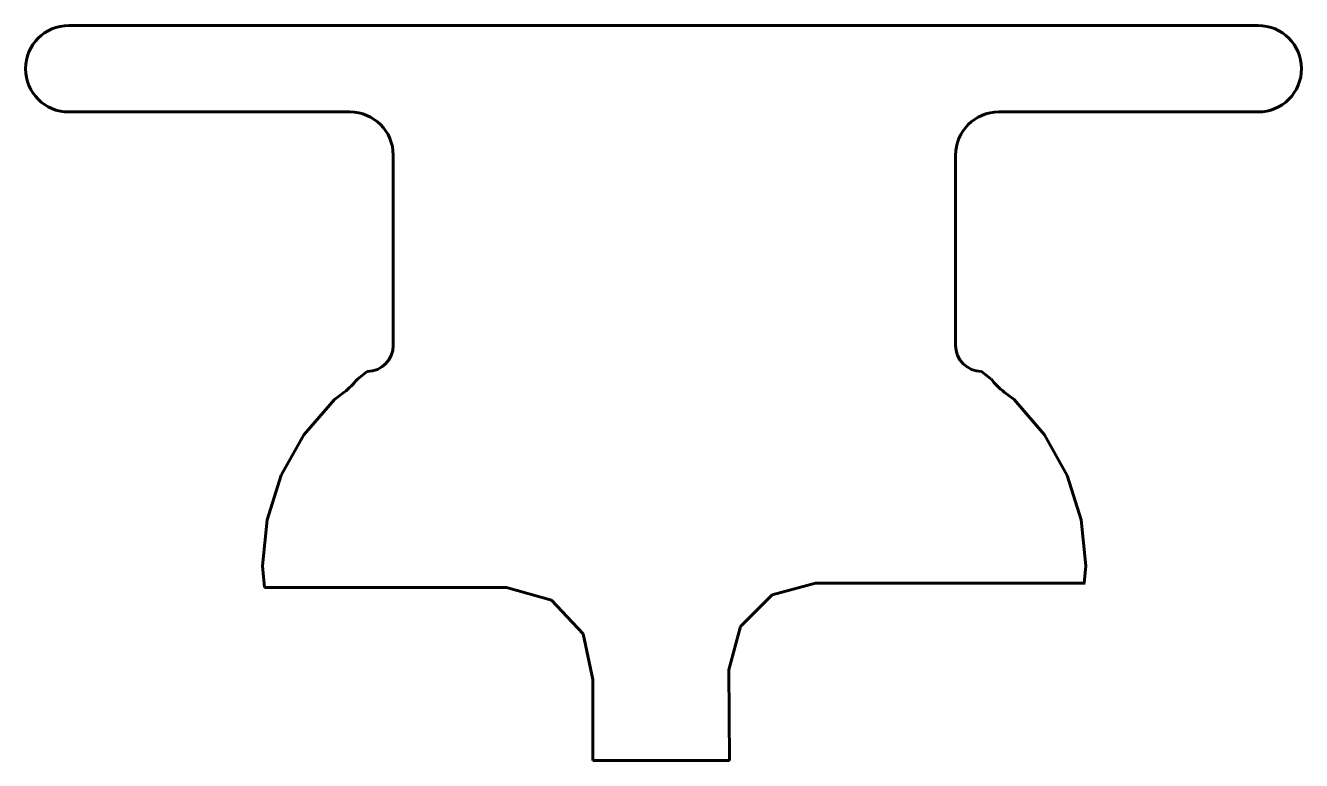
# Model space of a CAD drawing. Header units: millimetres. Extents: x -14.7 to 14.8, y 294.9 to 311.9.
import ezdxf

# ---------------------------------------------------------------- set-up
doc = ezdxf.new("R2010")
doc.units = ezdxf.units.MM
doc.linetypes.add('K5LT_BASIC', pattern=[0])

msp = doc.modelspace()

# ---------------------------------------------------------------- linework, layer by layer
at = {"color": 150, "linetype": 'K5LT_BASIC', "lineweight": 60, "true_color": 0x0080ff}
for p, q in [((13.802, 311.908), (-13.695, 311.908)), ((-13.695, 309.908), (-7.195, 309.908)), ((7.805, 309.908), (13.802, 309.908)), ((-6.195, 304.508), (-6.195, 308.908)), ((6.805, 304.508), (6.805, 308.908)), ((-6.795, 303.908), (-7.023, 303.73)), ((7.405, 303.908), (7.624, 303.739)), ((-8.258, 302.443), (-7.552, 303.256)), ((-7.552, 303.256), (-7.326, 303.428)), ((7.932, 303.427), (8.158, 303.254)), ((8.158, 303.254), (8.862, 302.441)), ((-8.784, 301.505), (-8.258, 302.443)), ((8.862, 302.441), (9.386, 301.503)), ((-9.109, 300.478), (-8.784, 301.505)), ((9.386, 301.503), (9.71, 300.477)), ((-9.219, 299.408), (-9.109, 300.478)), ((9.71, 300.477), (9.819, 299.408)), ((-9.168, 298.908), (-9.219, 299.408)), ((9.819, 299.408), (9.779, 299.013)), ((-3.574, 298.908), (-9.168, 298.908)), ((-2.538, 298.619), (-3.574, 298.908)), ((3.566, 299.013), (2.563, 298.743)), ((9.805, 299.013), (3.566, 299.013)), ((-1.802, 297.835), (-2.538, 298.619)), ((2.563, 298.743), (1.83, 298.006)), ((1.83, 298.006), (1.566, 297.002)), ((-1.578, 296.783), (-1.802, 297.835)), ((-1.578, 296.783), (-1.578, 294.908)), ((1.566, 297.002), (1.578, 294.908)), ((1.578, 294.908), (-1.578, 294.908))]:
    msp.add_line(p, q, dxfattribs=at)
for centre, radius, start, end in [((-13.695, 310.908), 1, 90, 180), ((13.802, 310.908), 1, 0.1539, 90), ((-13.695, 310.908), 1, 180, 270), ((13.802, 310.908), 1, 270, 0.1539), ((-7.195, 308.908), 1, 0, 90), ((7.805, 308.908), 1, 90, 180), ((-6.795, 304.508), 0.6, 270, 0), ((7.405, 304.508), 0.6, 180, 270), ((-8.295, 304.701), 1.6, 307.2866, 322.6609), ((8.905, 304.698), 1.6, 216.8292, 232.5566)]:
    msp.add_arc(centre, radius, start, end, dxfattribs=at)

doc.saveas('drawing.dxf')
